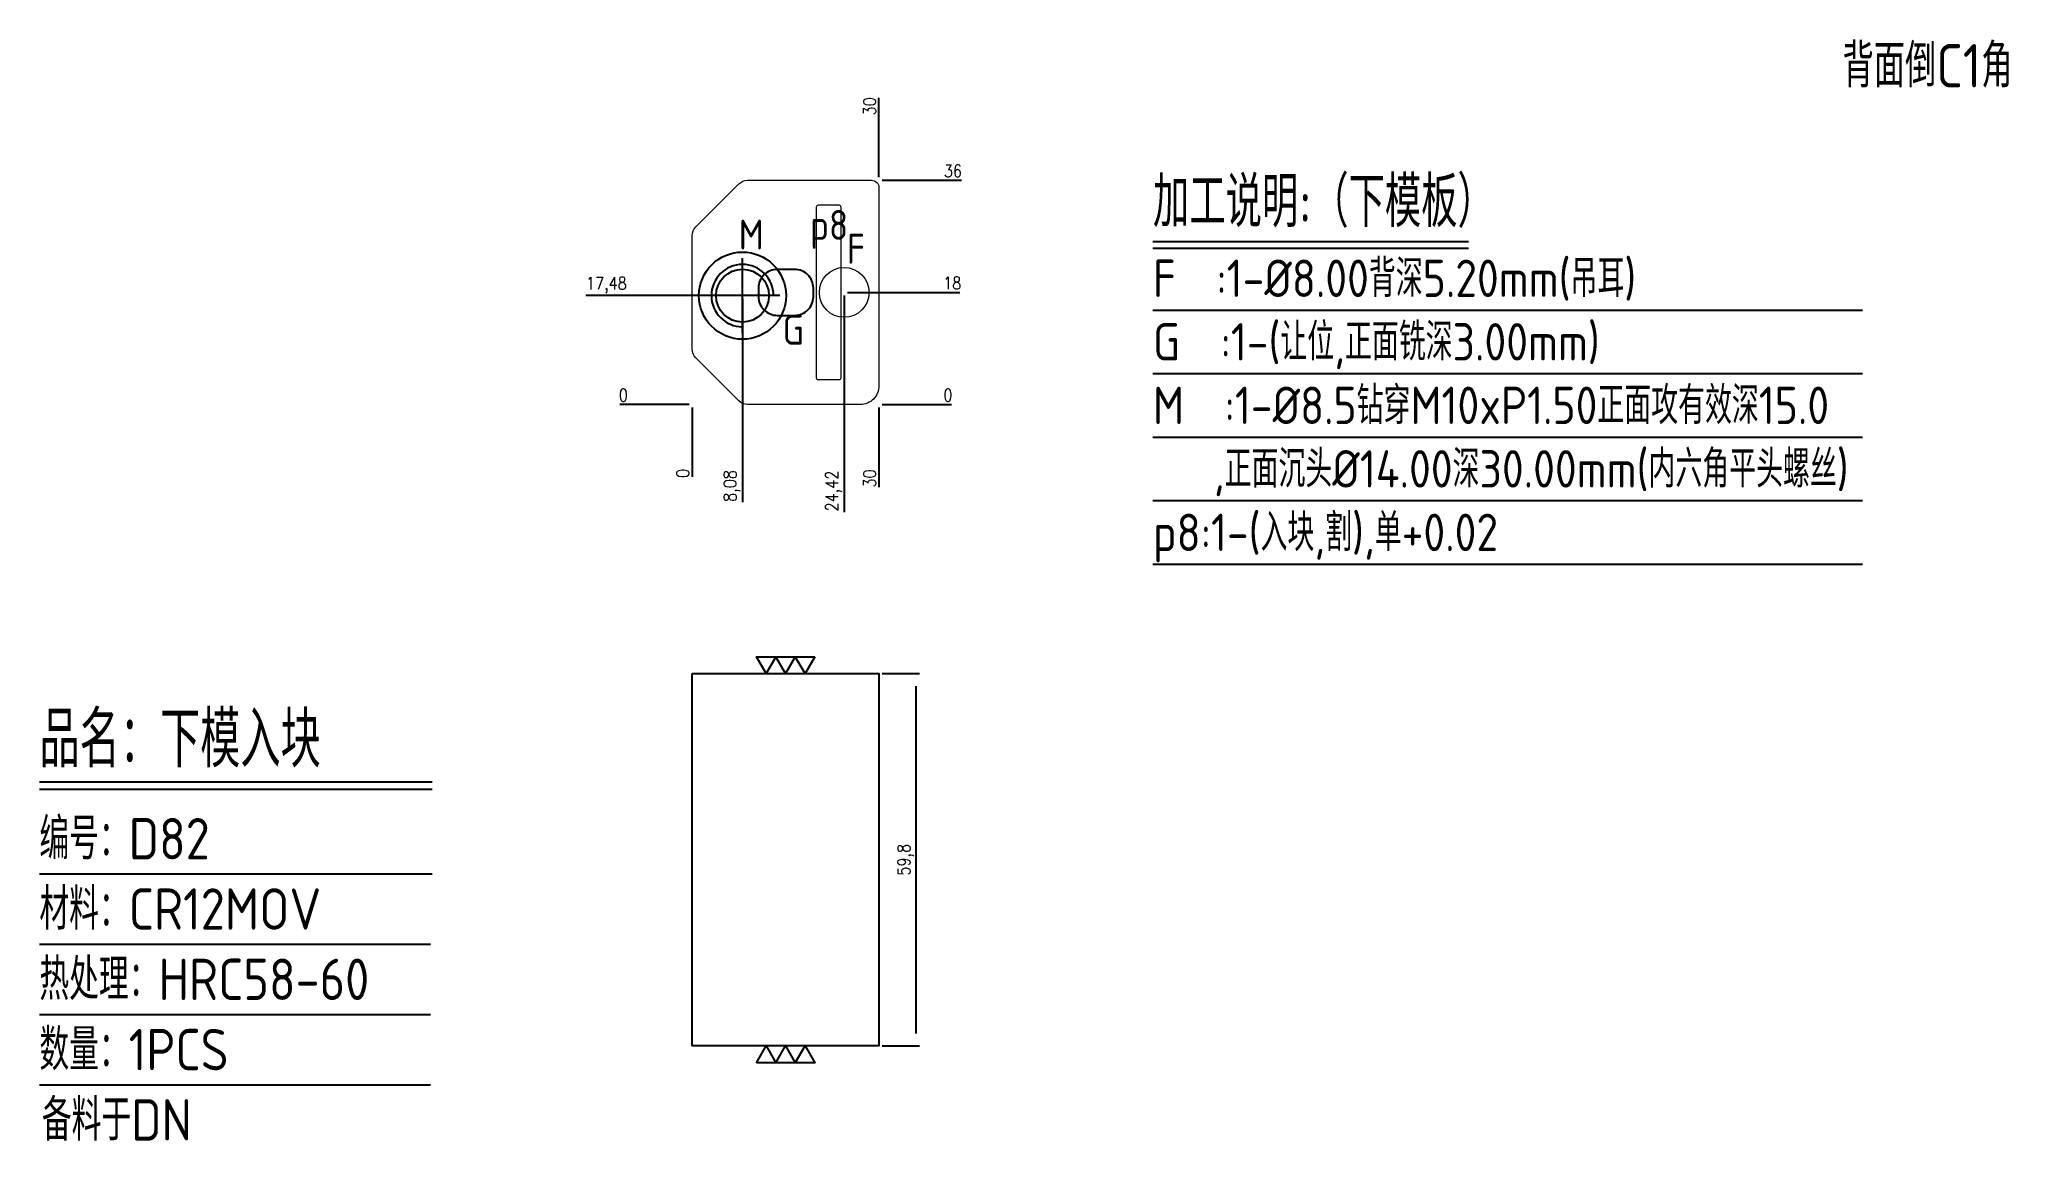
# Model space of a CAD drawing. Header units: millimetres. Extents: x 108976 to 109292, y -3027 to -2850.
import ezdxf
from ezdxf.enums import TextEntityAlignment as Align

# ---------------------------------------------------------------- set-up
doc = ezdxf.new("R2010")
doc.units = ezdxf.units.MM
doc.linetypes.add('CENTER', pattern=[0])
doc.linetypes.add('DASHED', pattern=[0])
for name, color, linetype in [('DIE_P', 2, 'Continuous'), ('DIM', 4, 'Continuous'), ('TEXT', 4, 'Continuous')]:
    doc.layers.add(name, color=color, linetype=linetype)
doc.styles.add('gbenor', font='gbenor.shx', dxfattribs={"bigfont": 'gbcbig.shx'})
doc.styles.get("Standard").update_dxf_attribs({"font": 'txt.shx', "width": 0.85, "bigfont": 'ctxt.shx'})
doc.dimstyles.new('T-2-WX', dxfattribs={"dimtxt": 2, "dimasz": 2, "dimexe": 0.5, "dimexo": 0.5, "dimgap": 0.5, "dimtad": 1, "dimtxsty": 'Standard', "dimblk": 'OPEN30', "dimcen": 0, "dimazin": 3, "dimtfac": 1, "dimtmove": 0, "dimatfit": 3, "dimldrblk": 'OPEN30', "dimlwd": -1, "dimlwe": -1})

# ---------------------------------------------------------------- blocks, each defined once
blk = doc.blocks.new('*D7579')
at = {"layer": 'Defpoints', "color": 0}
for p in [(109110.66, -2952.1), (109116.66, -2952.1), (109110.66, -3011.9)]:
    blk.add_point(p, dxfattribs=at)
at = {"layer": 'DIM', "color": 0}
for p, q in [((109111.16, -2952.1), (109117.16, -2952.1)), ((109116.66, -3009.9), (109116.66, -2954.1)), ((109111.16, -3011.9), (109117.16, -3011.9))]:
    blk.add_line(p, q, dxfattribs=at)
at = {"layer": 'DIM', "color": 0, "insert": (109114.97, -2982), "char_height": 2, "attachment_point": 5, "rotation": 90}
blk.add_mtext('59,8', dxfattribs=at)
blk = doc.blocks.new('_Open30')
blk = doc.blocks.new('*D7580')
at = {"layer": 'Defpoints', "color": 0}
for p in [(109080.66, -2908.89), (109110.66, -2908.89), (109120.66, -2908.89)]:
    blk.add_point(p, dxfattribs=at)
at = {"layer": 'DIM', "color": 0}
blk.add_line((109111.16, -2908.89), (109122.3, -2908.89), dxfattribs=at)
at = {"layer": 'DIM', "color": 0, "insert": (109121.73, -2907.39), "char_height": 2, "attachment_point": 5}
blk.add_mtext('0', dxfattribs=at)
blk = doc.blocks.new('*D7581')
at = {"layer": 'Defpoints', "color": 0}
for p in [(109105.08, -2890.89), (109120.66, -2890.89), (109080.66, -2908.89)]:
    blk.add_point(p, dxfattribs=at)
at = {"layer": 'DIM', "color": 0}
for p, q in [((109105.58, -2890.89), (109112.66, -2890.89)), ((109112.66, -2890.89), (109116.66, -2890.89)), ((109116.66, -2890.89), (109123.67, -2890.89))]:
    blk.add_line(p, q, dxfattribs=at)
at = {"layer": 'DIM', "color": 0, "insert": (109122.42, -2889.39), "char_height": 2, "attachment_point": 5}
blk.add_mtext('18', dxfattribs=at)
blk = doc.blocks.new('*D7582')
at = {"layer": 'Defpoints', "color": 0}
for p in [(109110.66, -2872.89), (109120.66, -2872.89), (109080.66, -2908.89)]:
    blk.add_point(p, dxfattribs=at)
at = {"layer": 'DIM', "color": 0}
for p, q in [((109111.16, -2872.89), (109114.66, -2872.89)), ((109114.66, -2872.89), (109116.66, -2872.89)), ((109116.66, -2872.89), (109123.92, -2872.89))]:
    blk.add_line(p, q, dxfattribs=at)
at = {"layer": 'DIM', "color": 0, "insert": (109122.54, -2871.39), "char_height": 2, "attachment_point": 5}
blk.add_mtext('36', dxfattribs=at)
blk = doc.blocks.new('*D7583')
at = {"layer": 'Defpoints', "color": 0}
for p in [(109070.66, -2908.89), (109080.66, -2908.89), (109080.66, -2908.89)]:
    blk.add_point(p, dxfattribs=at)
at = {"layer": 'DIM', "color": 0}
blk.add_line((109080.16, -2908.89), (109069.03, -2908.89), dxfattribs=at)
at = {"layer": 'DIM', "color": 0, "insert": (109069.6, -2907.39), "char_height": 2, "attachment_point": 5}
blk.add_mtext('0', dxfattribs=at)
blk = doc.blocks.new('*D7584')
at = {"layer": 'Defpoints', "color": 0}
for p in [(109070.66, -2891.42), (109088.74, -2891.42), (109080.66, -2908.89)]:
    blk.add_point(p, dxfattribs=at)
at = {"layer": 'DIM', "color": 0}
for p, q in [((109074.66, -2891.42), (109063.61, -2891.42)), ((109078.66, -2891.42), (109074.66, -2891.42)), ((109088.24, -2891.42), (109078.66, -2891.42))]:
    blk.add_line(p, q, dxfattribs=at)
at = {"layer": 'DIM', "color": 0, "insert": (109066.88, -2889.73), "char_height": 2, "attachment_point": 5}
blk.add_mtext('17,48', dxfattribs=at)
blk = doc.blocks.new('*D7585')
at = {"layer": 'Defpoints', "color": 0}
for p in [(109080.66, -2908.89), (109110.66, -2908.89), (109110.66, -2918.89)]:
    blk.add_point(p, dxfattribs=at)
at = {"layer": 'DIM', "color": 0}
for p, q in [((109110.66, -2909.39), (109110.66, -2912.89)), ((109110.66, -2912.89), (109110.66, -2914.89)), ((109110.66, -2914.89), (109110.66, -2922.15))]:
    blk.add_line(p, q, dxfattribs=at)
at = {"layer": 'DIM', "color": 0, "insert": (109109.16, -2920.77), "char_height": 2, "attachment_point": 5, "rotation": 90}
blk.add_mtext('30', dxfattribs=at)
blk = doc.blocks.new('*D7586')
at = {"layer": 'Defpoints', "color": 0}
for p in [(109105.08, -2890.89), (109080.66, -2908.89), (109105.08, -2918.89)]:
    blk.add_point(p, dxfattribs=at)
at = {"layer": 'DIM', "color": 0}
for p, q in [((109105.08, -2891.39), (109105.08, -2910.89)), ((109105.08, -2910.89), (109105.08, -2914.89)), ((109105.08, -2914.89), (109105.08, -2926.19))]:
    blk.add_line(p, q, dxfattribs=at)
at = {"layer": 'DIM', "color": 0, "insert": (109103.39, -2922.79), "char_height": 2, "attachment_point": 5, "rotation": 90}
blk.add_mtext('24,42', dxfattribs=at)
blk = doc.blocks.new('*D7587')
at = {"layer": 'Defpoints', "color": 0}
for p in [(109088.74, -2891.42), (109080.66, -2908.89), (109088.74, -2918.89)]:
    blk.add_point(p, dxfattribs=at)
at = {"layer": 'DIM', "color": 0}
for p, q in [((109088.74, -2891.92), (109088.74, -2910.89)), ((109088.74, -2910.89), (109088.74, -2914.89)), ((109088.74, -2914.89), (109088.74, -2924.57))]:
    blk.add_line(p, q, dxfattribs=at)
at = {"layer": 'DIM', "color": 0, "insert": (109087.05, -2921.98), "char_height": 2, "attachment_point": 5, "rotation": 90}
blk.add_mtext('8,08', dxfattribs=at)
blk = doc.blocks.new('*D7588')
at = {"layer": 'Defpoints', "color": 0}
for p in [(109080.66, -2908.89), (109080.66, -2908.89), (109080.66, -2918.89)]:
    blk.add_point(p, dxfattribs=at)
at = {"layer": 'DIM', "color": 0}
blk.add_line((109080.66, -2909.39), (109080.66, -2920.53), dxfattribs=at)
at = {"layer": 'DIM', "color": 0, "insert": (109079.16, -2919.96), "char_height": 2, "attachment_point": 5, "rotation": 90}
blk.add_mtext('0', dxfattribs=at)
blk = doc.blocks.new('*D7589')
at = {"layer": 'Defpoints', "color": 0}
for p in [(109110.66, -2862.89), (109110.66, -2872.89), (109080.66, -2908.89)]:
    blk.add_point(p, dxfattribs=at)
at = {"layer": 'DIM', "color": 0}
for p, q in [((109110.66, -2866.89), (109110.66, -2859.64)), ((109110.66, -2868.89), (109110.66, -2866.89)), ((109110.66, -2872.39), (109110.66, -2868.89))]:
    blk.add_line(p, q, dxfattribs=at)
at = {"layer": 'DIM', "color": 0, "insert": (109109.16, -2861.02), "char_height": 2, "attachment_point": 5, "rotation": 90}
blk.add_mtext('30', dxfattribs=at)

msp = doc.modelspace()

# ---------------------------------------------------------------- linework, layer by layer
at = {"layer": 'DIE_P', "linetype": 'CENTER'}
for p, q in [((109088.743, -2897.417), (109088.743, -2885.417)), ((109094.743, -2891.417), (109082.743, -2891.417))]:
    msp.add_line(p, q, dxfattribs=at)
at = {"layer": 'DIE_P', "linetype": 'Continuous', "lineweight": 15}
msp.add_lwpolyline([(109080.663, -2899.986), (109080.663, -2881.802, -0.1989124), (109081.249, -2880.388), (109088.158, -2873.48, -0.1989124), (109089.572, -2872.894), (109109.463, -2872.894, -0.4142136), (109110.663, -2874.094), (109110.663, -2905.894, -0.4142136), (109107.663, -2908.894), (109089.572, -2908.894, -0.1989124), (109088.158, -2908.308), (109081.249, -2901.4, -0.1989124)], format="xyb", close=True, dxfattribs=at)
at = {"layer": 'DIE_P', "color": 1, "linetype": 'Continuous', "lineweight": 15}
msp.add_lwpolyline([(109104.283, -2904.894, 0.4142136), (109104.583, -2904.594), (109104.583, -2877.194, 0.4142136), (109104.283, -2876.894), (109100.883, -2876.894, 0.4142136), (109100.583, -2877.194), (109100.583, -2904.594, 0.4142136), (109100.883, -2904.894)], format="xyb", close=True, dxfattribs=at)
at = {"layer": 'DIE_P', "color": 94, "linetype": 'Continuous'}
msp.add_lwpolyline([(109091.313, -2890.204), (109091.313, -2891.59, 0.4142136), (109094.313, -2894.59), (109097.119, -2894.59, 0.4142136), (109100.119, -2891.59), (109100.119, -2890.204, 0.4142136), (109097.119, -2887.204), (109094.313, -2887.204, 0.4142136)], format="xyb", close=True, dxfattribs=at)
at = {"layer": 'DIE_P', "color": 2}
msp.add_lwpolyline([(109080.663, -2952.099), (109110.663, -2952.099), (109110.663, -3011.899), (109080.663, -3011.899)], close=True, dxfattribs=at)
at = {"layer": 'DIE_P', "linetype": 'Continuous'}
msp.add_circle((109088.743, -2891.417), 7, dxfattribs=at)
at = {"layer": 'DIE_P'}
msp.add_circle((109088.743, -2891.417), 4.25, dxfattribs=at)
at = {"layer": 'DIE_P', "color": 52, "linetype": 'DASHED', "lineweight": 15}
msp.add_circle((109105.083, -2890.894), 4, dxfattribs=at)
at = {"layer": 'DIE_P'}
msp.add_arc((109088.743, -2891.417), 5, 0, 270, dxfattribs=at)
at = {"layer": 'DIM', "color": 4, "linetype": 'Continuous', "lineweight": 25}
for p, q in [((108975.826, -2969.487), (109038.887, -2969.487)), ((108975.826, -2970.649), (109038.887, -2970.649)), ((108975.826, -2984.263), (109038.887, -2984.263)), ((108975.826, -2995.553), (109038.613, -2995.553)), ((108975.826, -3006.843), (109038.613, -3006.843)), ((108975.826, -3018.133), (109038.613, -3018.133))]:
    msp.add_line(p, q, dxfattribs=at)
at = {"layer": 'TEXT', "color": 3}
for p, q in [((109154.667, -2882.722), (109205.355, -2882.722)), ((109154.667, -2883.772), (109205.355, -2883.772))]:
    msp.add_line(p, q, dxfattribs=at)
at = {"layer": 'TEXT', "color": 3, "linetype": 'Continuous'}
for p, q in [((109154.667, -2893.732), (109268.635, -2893.732)), ((109154.667, -2903.932), (109268.635, -2903.932)), ((109154.667, -2914.132), (109268.635, -2914.132)), ((109154.667, -2924.332), (109268.635, -2924.332)), ((109154.667, -2934.532), (109268.635, -2934.532))]:
    msp.add_line(p, q, dxfattribs=at)
at = {"layer": 'TEXT'}
for points in [[(109100.34, -2949.399), (109098.781, -2952.099), (109097.222, -2949.399), (109095.663, -2952.099), (109094.105, -2949.399), (109092.546, -2952.099), (109090.987, -2949.399), (109100.34, -2949.399)], [(109090.987, -3014.599), (109092.546, -3011.899), (109094.105, -3014.599), (109095.663, -3011.899), (109097.222, -3014.599), (109098.781, -3011.899), (109100.34, -3014.599), (109090.987, -3014.599)]]:
    msp.add_lwpolyline(points, close=True, dxfattribs=at)

# ---------------------------------------------------------------- texts
at = {"layer": 'DIM', "color": 3, "linetype": 'Continuous', "lineweight": 25, "style": 'gbenor'}
for s, height, p in [('品名：下模入块', 8.9655, (108975.826, -2967.163)), ('编号：D82', 6.6411, (108975.826, -2981.939)), ('材料：CR12MOV', 6.6411, (108975.826, -2993.229)), ('热处理：HRC58-60', 6.64111, (108975.826, -3004.519)), ('数量：1PCS', 6.6411, (108975.826, -3015.809)), ('备料于DN', 6.6411, (108976.23, -3027.099))]:
    msp.add_text(s, height=height, dxfattribs=at).set_placement(p)
at = {"layer": 'TEXT', "color": 4, "lineweight": 18, "style": 'gbenor'}
msp.add_text('背面倒C1角', height=6.9635, dxfattribs=at).set_placement((109265.418, -2857.983))
at = {"layer": 'TEXT', "color": 4, "style": 'gbenor'}
for s, height, p in [('加工说明:（下模板）', 8.1, (109154.667, -2880.412)), ('F  :1-%%c8.00背深5.20mm(吊耳)', 6, (109154.667, -2891.632)), ('G  :1-(让位,正面铣深3.00mm)', 6, (109154.667, -2901.832)), ('M  :1-%%C8.5钻穿M10xP1.50正面攻有效深15.0', 6, (109154.667, -2912.032)), ('   ,正面沉头%%c14.00深30.00mm(内六角平头螺丝)', 6, (109154.667, -2922.232))]:
    msp.add_text(s, height=height, dxfattribs=at).set_placement(p)
for s, p in [('p8', (109102.658, -2880.055)), ('M', (109090.138, -2881.611)), ('F', (109106.957, -2883.901)), ('G', (109096.908, -2896.897))]:
    msp.add_text(s, height=4.8, dxfattribs=at).set_placement(p, align=Align.MIDDLE_CENTER)
at = {"layer": 'TEXT', "color": 1, "style": 'gbenor'}
msp.add_text('p8:1-(入块,割),单+0.02', height=6, dxfattribs=at).set_placement((109154.667, -2932.432))

# ---------------------------------------------------------------- dimensions: what is measured, and where the dimension line sits
at = {"layer": 'DIM'}
for feature_location, offset, dtype, origin, picture, middle in [((109110.663, -2872.894), (0, 10), 1, (109080.663, -2908.894), '*D7589', (109109.163, -2861.018)), ((109110.663, -2872.894), (10, 0), 0, (109080.663, -2908.894), '*D7582', (109122.54, -2871.394)), ((109088.743, -2891.417), (-18.08, 0), 0, (109080.663, -2908.894), '*D7584', (109066.885, -2889.727)), ((109105.083, -2890.894), (15.58, 0), 0, (109080.663, -2908.894), '*D7581', (109122.418, -2889.394)), ((109105.083, -2890.894), (0, -28), 1, (109080.663, -2908.894), '*D7586', (109103.393, -2922.794)), ((109088.743, -2891.417), (0, -27.477), 1, (109080.663, -2908.894), '*D7587', (109087.053, -2921.984)), ((109080.66342612, -2908.894012428), (-10, 0), 0, (109080.66342612, -2908.894012428), '*D7583', (109069.596759453, -2907.394012428)), ((109110.66342614, -2908.894012428), (10, 0), 0, (109080.66342612, -2908.894012428), '*D7580', (109121.730092806, -2907.394012428)), ((109080.66342612, -2908.894012428), (0, -10), 1, (109080.66342612, -2908.894012428), '*D7588', (109079.16342612, -2919.960679095)), ((109110.663, -2908.894), (0, -10), 1, (109080.663, -2908.894), '*D7585', (109109.163, -2920.77))]:
    dim = msp.add_ordinate_dim(feature_location=feature_location, offset=offset, dtype=dtype, origin=origin, dimstyle='T-2-WX', dxfattribs=at)
    dim.commit()
    dim.dimension.update_dxf_attribs({"geometry": picture, "text_midpoint": middle})
at = {"layer": 'DIM', "color": 94}
dim = msp.add_linear_dim(base=(109116.663, -2952.099), p1=(109110.663, -3011.899), p2=(109110.663, -2952.099), angle=90, dimstyle='T-2-WX', dxfattribs=at)
dim.commit()
dim.dimension.update_dxf_attribs({"geometry": '*D7579', "text_midpoint": (109114.973, -2981.999)})

doc.saveas('drawing.dxf')
